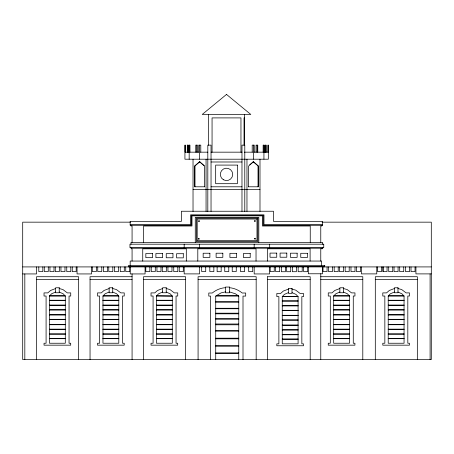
<?xml version="1.0" encoding="UTF-8"?>
<svg xmlns="http://www.w3.org/2000/svg" width="454" height="454" viewBox="0 0 454 454"><rect width="100%" height="100%" fill="white"/><g stroke="black" fill="none" stroke-linecap="round" stroke-linejoin="round"><path stroke-width="0.68" d="M151.25 267.009L151.25 271.577L155.291 271.577L155.291 266.918M397.982 292.047L401.926 293.795L404.054 296.036L404.054 343.241L388.221 343.241L388.221 296.036L390.355 293.795L394.401 292.018M59.224 292.047L63.168 293.795L65.297 296.036L65.297 343.241L49.463 343.241L49.463 296.036L51.597 293.795L55.643 292.018M112.723 292.047L116.667 293.795L118.795 296.036L118.795 343.241L102.962 343.241L102.962 296.036L105.095 293.795L109.142 292.018M166.221 292.047L170.165 293.795L172.293 296.036L172.293 343.241L156.46 343.241L156.46 296.036L158.594 293.795L162.64 292.018M343.445 292.047L347.389 293.795L349.518 296.036L349.518 343.241L333.684 343.241L333.684 296.036L335.818 293.795L339.864 292.018M204.771 186.793L194.658 186.793L194.658 166.102L199.544 161.698L204.283 165.659M194.658 166.102L199.885 161.698M249.717 164.779L253.48 161.698L258.366 166.102L258.366 186.793L248.247 186.793M253.48 161.698L248.593 166.102L248.593 186.793M215.724 359.574L215.724 296.087L221.092 292.881L225.496 291.871M288.432 292.609L284.386 294.385L282.257 296.627L282.257 343.831L298.085 343.831L298.085 296.627L295.957 294.385L292.013 292.637M55.643 288.534L50.553 290.464L47.772 292.898L44.032 292.898L44.032 296.036L46.087 296.036L46.087 343.241L44.032 343.241L44.032 345.171L70.699 345.171L70.699 343.241L69.048 343.241L69.048 296.019L70.733 296.019L70.733 292.898L67.351 292.898L62.953 289.567L59.224 288.506M109.142 288.534L104.051 290.464L101.276 292.898L97.531 292.898L97.531 296.036L99.585 296.036L99.585 343.241L97.531 343.241L97.531 345.171L124.197 345.171L124.197 343.241L122.546 343.241L122.546 296.019L124.231 296.019L124.231 292.898L120.849 292.898L116.451 289.567L112.723 288.506M162.64 288.534L157.549 290.464L154.774 292.898L151.029 292.898L151.029 296.036L153.083 296.036L153.083 343.241L151.029 343.241L151.029 345.171L177.696 345.171L177.696 343.241L176.05 343.241L176.05 296.019L177.73 296.019L177.73 292.898L174.347 292.898L169.949 289.567L166.221 288.506M288.432 289.124L283.341 291.054L280.566 293.488L276.821 293.488L276.821 296.627L278.875 296.627L278.875 343.831L276.821 343.831L276.821 345.761L303.488 345.761L303.488 343.831L301.842 343.831L301.842 296.61L303.522 296.61L303.522 293.488L300.139 293.488L295.741 290.157L292.013 289.096M339.864 288.534L334.774 290.464L331.999 292.898L328.253 292.898L328.253 296.036L330.308 296.036L330.308 343.241L328.253 343.241L328.253 345.171L354.92 345.171L354.92 343.241L353.274 343.241L353.274 296.019L354.954 296.019L354.954 292.898L351.572 292.898L347.174 289.567L343.445 288.506M394.401 288.534L389.311 290.464L386.536 292.898L382.79 292.898L382.79 296.036L384.844 296.036L384.844 343.241L382.79 343.241L382.79 345.171L409.457 345.171L409.457 343.241L407.811 343.241L407.811 296.019L409.491 296.019L409.491 292.898L406.109 292.898L401.711 289.567L397.982 288.506M225.496 287.671C220.661 287.972 215.991 289.953 212.256 293.017L208.789 293.017L208.789 296.087L210.588 296.087L210.588 359.574M244.411 117.904L244.031 117.904L244.031 145.24M198.869 152.169L185.124 152.169L185.124 145.138M200.248 152.169L207.858 152.169M211.036 152.169L241.982 152.169M244.371 152.169L252.617 152.169M253.996 152.169L268.138 152.169L268.138 145.138M211.036 161.993L241.982 161.993M253.133 161.698L258.366 166.102M211.036 186.793L241.982 186.793M193.029 189.585L259.994 189.585M130.525 222.165L22.7 222.165L22.7 359.574L431.3 359.574L431.3 222.165L322.056 222.165M130.156 224.673L190.595 224.673L190.595 214.833L263.978 214.833L263.978 224.673L322.465 224.673L322.471 225.286L263.201 225.286L263.201 215.344L191.299 215.344L191.299 225.286L130.156 225.286L130.156 221.359L181.373 221.399L181.373 211.241L273.49 211.241L273.49 221.359L322.465 221.359L322.465 225.286M22.7 266.918L431.3 266.918M22.7 273.938L36.547 273.938L36.547 266.918M431.3 273.893L415.932 273.893L415.932 266.918M132.074 276.713L90.045 276.713L90.045 359.574M267.531 276.713L310.196 276.713L310.196 359.574M320.768 276.713L362.797 276.713L362.797 359.574M36.547 279.386L78.576 279.386M90.045 279.386L132.074 279.386M143.543 279.386L185.572 279.386M198.08 279.386L256.169 279.386M267.576 279.386L310.196 279.386M320.768 279.386L362.797 279.386M375.305 279.386L417.334 279.386M216.331 295.616L238.151 295.616M49.696 295.747L65.064 295.747M103.194 295.747L118.562 295.747M156.692 295.747L172.293 296.036L156.46 296.036M333.917 295.747L349.285 295.747M388.454 295.747L403.822 295.747M49.463 296.036L65.297 296.036M102.962 296.036L118.795 296.036M333.684 296.036L349.518 296.036M388.221 296.036L404.054 296.036M215.724 296.087L238.764 296.087L238.764 359.574M49.463 300.259L65.297 300.259M102.962 300.259L118.795 300.259M156.46 300.259L172.293 300.259M333.684 300.259L349.518 300.259M388.221 300.259L404.054 300.259M49.463 300.542L65.297 300.542M102.962 300.542L118.795 300.542M156.46 300.542L172.293 300.542M333.684 300.542L349.518 300.542M388.221 300.542L404.054 300.542M282.257 300.843L298.085 300.843M282.257 301.133L298.085 301.133M215.724 301.706L238.764 301.706M215.724 302.177L238.764 302.177M49.463 305.048L65.297 305.048M102.962 305.048L118.795 305.048M156.46 305.048L172.293 305.048M333.684 305.048L349.518 305.048M388.221 305.048L404.054 305.048M49.463 305.338L65.297 305.338M102.962 305.338L118.795 305.338M156.46 305.338L172.293 305.338M333.684 305.338L349.518 305.338M388.221 305.338L404.054 305.338M282.257 305.638L298.085 305.638M282.257 305.928L298.085 305.928M215.724 308.272L238.764 308.272M215.724 308.743L238.764 308.743M49.463 309.73L65.297 309.73M102.962 309.73L118.795 309.73M156.46 309.73L172.293 309.73M333.684 309.73L349.518 309.73M388.221 309.73L404.054 309.73M49.463 310.02L65.297 310.02M102.962 310.02L118.795 310.02M156.46 310.02L172.293 310.02M333.684 310.02L349.518 310.02M388.221 310.02L404.054 310.02M282.257 310.32L298.085 310.32M282.257 310.604L298.085 310.604M215.724 313.192L238.764 313.192M215.724 313.822L238.764 313.822M49.463 314.707L65.297 314.707M102.962 314.707L118.795 314.707M156.46 314.707L172.293 314.707M333.684 314.707L349.518 314.707M388.221 314.707L404.054 314.707M49.463 314.997L65.297 314.997M102.962 314.997L118.795 314.997M156.46 314.997L172.293 314.997M333.684 314.997L349.518 314.997M388.221 314.997L404.054 314.997M282.257 315.297L298.085 315.297M282.257 315.587L298.085 315.587M215.724 318.538L238.764 318.538M215.724 319.196L238.764 319.196M49.463 319.31L65.297 319.31M102.962 319.31L118.795 319.31M156.46 319.31L172.293 319.31M333.684 319.31L349.518 319.31M388.221 319.31L404.054 319.31M49.463 319.593L65.297 319.593M102.962 319.593L118.795 319.593M156.46 319.593L172.293 319.593M333.684 319.593L349.518 319.593M388.221 319.593L404.054 319.593M282.257 319.9L298.085 319.9M282.257 320.184L298.085 320.184M215.724 324.003L238.764 324.003M49.463 324.428L65.297 324.428M102.962 324.428L118.795 324.428M156.46 324.428L172.293 324.428M333.684 324.428L349.518 324.428M388.221 324.428L404.054 324.428M49.463 324.718L65.297 324.718M102.962 324.718L118.795 324.718M156.46 324.718L172.293 324.718M333.684 324.718L349.518 324.718M388.221 324.718L404.054 324.718M215.724 324.792L238.764 324.792M282.257 325.019L298.085 325.019M282.257 325.302L298.085 325.302M49.463 329.161L65.297 329.161M102.962 329.161L118.795 329.161M156.46 329.161L172.293 329.161M333.684 329.161L349.518 329.161M388.221 329.161L404.054 329.161M49.463 329.451L65.297 329.451M102.962 329.451L118.795 329.451M156.46 329.451L172.293 329.451M333.684 329.451L349.518 329.451M388.221 329.451L404.054 329.451M282.257 329.752L298.085 329.752M282.257 330.035L298.085 330.035M215.724 330.376L238.764 330.376M215.724 331.136L238.764 331.136M49.463 333.889L65.297 333.889M102.962 333.889L118.795 333.889M156.46 333.889L172.293 333.889M333.684 333.889L349.518 333.889M388.221 333.889L404.054 333.889M49.463 334.172L65.297 334.172M102.962 334.172L118.795 334.172M156.46 334.172L172.293 334.172M333.684 334.172L349.518 334.172M388.221 334.172L404.054 334.172M282.257 334.473L298.085 334.473M282.257 334.763L298.085 334.763M215.724 338.196L238.764 338.196M49.463 338.395L65.297 338.395M102.962 338.395L118.795 338.395M156.46 338.395L172.293 338.395M333.684 338.395L349.518 338.395M388.221 338.395L404.054 338.395M49.463 338.678L65.297 338.678M102.962 338.678L118.795 338.678M156.46 338.678L172.293 338.678M333.684 338.678L349.518 338.678M388.221 338.678L404.054 338.678M215.724 338.832L238.764 338.832M282.257 338.985L298.085 338.985M282.257 339.269L298.085 339.269M215.724 345.517L238.764 345.517M215.724 346.226L238.764 346.226M215.724 352.9L238.764 352.9M215.724 353.615L238.764 353.615M229.474 287.7C234.139 288.12 238.617 290.049 242.226 293.017L245.693 293.017L245.693 296.087L243.004 296.087L243.004 359.574M229.474 291.916L235.308 293.732L238.764 296.087M199.544 161.698L204.431 166.102L204.431 186.793M430.097 273.893L430.097 359.574M417.334 359.574L417.334 276.713L375.305 276.713L375.305 359.574M415.047 266.918L415.047 271.628L411.006 271.628L411.006 266.918M409.553 266.918L409.553 271.634L405.513 271.634L405.513 266.918M403.742 266.918L403.742 271.645L399.702 271.645L399.702 266.918M398.079 266.918L398.079 271.651L394.038 271.651L394.038 266.918M392.75 266.918L392.75 271.657L388.709 271.657L388.709 266.918M387.052 266.918L387.052 271.577L383.011 271.577L383.011 266.918M383.028 266.918L383.028 271.577M381.593 266.918L381.593 271.583L377.558 271.583L377.558 266.918M376.763 266.918L376.763 273.893L361.395 273.893L361.395 266.918M360.51 266.918L360.51 271.628L356.469 271.628L356.469 266.918M355.017 266.918L355.017 271.634L350.976 271.634L350.976 266.918M349.205 266.918L349.205 271.645L345.165 271.645L345.165 266.918M343.542 266.918L343.542 271.651L339.501 271.651L339.501 266.918M338.213 266.918L338.213 271.657L334.172 271.657L334.172 266.918M332.515 266.918L332.515 271.577L328.475 271.577L328.475 266.918M327.062 266.918L327.062 271.583L323.021 271.583L323.021 266.918M324.247 266.328L324.247 266.918M322.828 247.646L322.828 248.219L130.888 248.219L130.888 247.646M322.533 244.201L322.533 242.368L131.002 242.368L131.002 244.201M322.505 266.918L322.505 273.773L308.323 273.773L308.323 266.918M322.255 248.219L322.255 248.781L320.768 248.781L320.768 261.056M321.807 225.286L321.807 226.001L320.768 226.001L320.768 242.368M321.642 265.635L321.642 261.056L130.185 261.056L130.185 265.635M320.768 273.773L320.768 359.574M310.247 242.368L310.247 226.001L262.44 226.001L262.44 215.866L191.997 215.866L191.997 226.001L143.612 226.001L143.612 242.368M310.105 261.056L310.105 248.786L267.531 248.803L267.531 261.056M307.699 266.918L307.699 271.696L303.652 271.696L303.652 266.918M302.199 266.918L302.199 271.702L298.159 271.702L298.159 266.918M296.388 266.918L296.388 271.708L292.348 271.708L292.348 266.918M290.725 266.918L290.725 271.713L286.684 271.713L286.684 266.918M285.396 266.918L285.396 271.725L281.355 271.725L281.355 266.918M279.698 266.918L279.698 271.64L275.657 271.64L275.657 266.918M274.244 266.918L274.244 271.651L270.204 271.651L270.204 266.918M269.682 244.201L269.682 247.646M269.545 266.924L269.545 273.944L254.178 273.944L254.178 266.918M267.991 152.169L267.991 145.138L268.32 145.138L268.32 159.206L184.931 159.206L184.931 145.138L185.255 145.138L185.255 152.169M267.576 276.713L267.576 359.574M266.095 152.169L266.095 145.138L265.244 145.138L265.244 152.169M265.913 145.138L265.913 152.169M264.268 152.169L264.268 145.138L263.138 145.138L263.138 152.169M263.933 145.138L263.933 159.206M259.994 159.206L259.994 211.451M258.814 242.368L258.814 217.341L195.265 217.341L195.265 242.368M258.02 166.102L258.02 186.793M257.77 152.169L257.77 145.138L256.056 145.138L256.056 152.169M257.1 145.138L257.1 152.169M256.169 359.574L256.169 276.713L198.08 276.713L198.08 359.574M256.033 261.056L256.033 248.803L197.802 248.826L197.802 261.056M254.257 152.169L254.257 145.138L252.203 145.138L252.203 152.169M254.172 244.201L254.172 247.646M253.463 145.138L253.463 159.206M252.736 266.918L252.736 271.64L248.696 271.64L248.696 266.918M246.965 159.206L246.965 211.416M244.785 211.547L244.785 145.138L241.982 145.138L241.982 211.468M244.587 266.918L244.587 271.623L240.546 271.623L240.546 266.918M244.411 114.448L244.411 145.257M240.961 152.249L240.961 117.904L212.063 117.904L212.063 152.249M236.262 266.918L236.262 271.532L232.221 271.532L232.221 266.918M228.782 266.918L228.782 271.571L224.741 271.571L224.741 266.918M221.166 266.918L221.166 271.679L217.126 271.679L217.126 266.918M213.857 266.918L213.857 271.583L209.816 271.583L209.816 266.918M211.036 211.468L211.036 145.138L207.813 145.138L207.813 211.547M208.607 114.448L208.607 145.24M206.059 159.206L206.059 211.416M205.724 266.918L205.724 271.554L201.684 271.554L201.684 266.918M200.787 152.169L200.787 145.138L198.738 145.138L198.738 152.169M199.539 244.201L199.539 247.646M199.539 266.918L199.539 273.893L184.171 273.893L184.171 266.918M199.522 145.138L199.522 159.206M197.484 152.169L197.484 145.138L195.753 145.138L195.753 152.169M196.429 145.138L196.429 152.169M194.999 166.102L194.999 186.793M193.029 159.206L193.029 211.451M189.959 152.169L189.959 145.138L188.853 145.138L188.853 152.169M189.17 145.138L189.17 159.206M188.166 152.169L188.166 145.138L187.298 145.138L187.298 152.169M187.491 145.138L187.491 152.169M186.31 261.056L186.31 248.826L142.738 248.826L142.738 261.056M185.572 359.574L185.572 276.713L143.543 276.713L143.543 359.574M184.171 244.201L184.171 247.646M183.285 266.918L183.285 271.628L179.245 271.628L179.245 266.918M177.792 266.918L177.792 271.634L173.751 271.634L173.751 266.918M171.981 266.918L171.981 271.645L167.94 271.645L167.94 266.918M166.317 266.918L166.317 271.651L162.277 271.651L162.277 266.918M160.988 266.918L160.988 271.657L156.948 271.657L156.948 266.918M149.837 266.918L149.837 271.583L145.796 271.583L145.796 266.918M145.07 266.918L145.07 273.938L130.23 273.938L130.23 266.918M132.074 242.368L132.074 226.001L131.002 226.001L131.002 225.286M132.074 261.056L132.074 248.854L131.461 248.854L131.461 248.219M132.074 273.938L132.074 359.574M129.787 266.918L129.787 271.628L125.747 271.628L125.747 266.918M128.777 266.328L128.777 266.918M124.294 266.918L124.294 271.634L120.253 271.634L120.253 266.918M118.483 266.918L118.483 271.645L114.442 271.645L114.442 266.918M112.819 266.918L112.819 271.651L108.778 271.651L108.778 266.918M107.49 266.918L107.49 271.657L103.45 271.657L103.45 266.918M101.787 266.918L101.787 271.577L97.746 271.577L97.746 266.918M96.333 266.918L96.333 271.583L92.293 271.583L92.293 266.918M91.566 266.918L91.566 273.938L77.055 273.938L77.055 266.918M78.576 359.574L78.576 276.713L36.547 276.713L36.547 359.574M76.198 266.918L76.198 271.628L72.248 271.628L72.248 266.918M70.796 266.918L70.796 271.634L66.755 271.634L66.755 266.918M64.984 266.918L64.984 271.645L60.944 271.645L60.944 266.918M59.321 266.918L59.321 271.651L55.28 271.651L55.28 266.918M53.986 266.918L53.986 271.657L49.946 271.657L49.946 266.918M48.289 266.918L48.289 271.577L44.271 271.577L44.271 266.918M42.835 266.918L42.835 271.583L38.794 271.583L38.794 266.918M24.822 273.938L24.822 359.574M198.54 221.024C199.261 223.272 200.288 219.441 198.54 221.024M198.307 238.719C199.028 240.966 200.049 237.136 198.307 238.719M254.41 220.911C255.125 223.158 256.152 219.327 254.41 220.911M254.529 238.583C255.25 240.824 256.277 236.994 254.529 238.583M282.484 296.337L282.257 296.627L298.085 296.627L282.484 296.337M226.512 94.426L202.217 114.448L250.807 114.448L226.512 94.426M237.346 165.091L215.673 165.091L215.673 183.694L237.346 183.694L237.346 165.091M257.849 218.158L196.304 218.158L196.304 241.545L257.849 241.545L257.849 218.158M256.981 219.038L197.189 219.038L197.189 240.688L256.981 240.688L256.981 219.038M323.747 244.201L129.963 244.201L129.963 247.646L323.747 247.646L323.747 244.201M276.741 253.099L270.017 253.099L270.017 257.259L276.741 257.259L276.741 253.099M286.803 253.077L280.078 253.077L280.078 257.231L286.803 257.231L286.803 253.077M222.835 253.213L216.115 253.213L216.115 257.367L222.835 257.367L222.835 253.213M297.143 253.19L290.418 253.19L290.418 257.344L297.143 257.344L297.143 253.19M209.89 253.236L203.165 253.236L203.165 257.39L209.89 257.39L209.89 253.236M236.642 253.321L229.917 253.321L229.917 257.48L236.642 257.48L236.642 253.321M307.477 253.292L300.752 253.292L300.752 257.452L307.477 257.452L307.477 253.292M162.623 253.497L155.898 253.497L155.898 257.651L162.623 257.651L162.623 253.497M250.211 253.428L243.492 253.428L243.492 257.583L250.211 257.583L250.211 253.428M152.561 253.519L145.836 253.519L145.836 257.673L152.561 257.673L152.561 253.519M172.963 253.61L166.238 253.61L166.238 257.764L172.963 257.764L172.963 253.61M183.297 253.712L176.572 253.712L176.572 257.866L183.297 257.866L183.297 253.712M324.758 265.635L128.289 265.635L128.289 266.328L324.758 266.328L324.758 265.635M229.474 287.053L225.496 287.053L225.496 292.79L229.474 292.79L229.474 287.053M59.224 287.774L55.643 287.774L55.643 292.751L59.224 292.751L59.224 287.774M112.723 287.774L109.142 287.774L109.142 292.751L112.723 292.751L112.723 287.774M166.221 287.774L162.64 287.774L162.64 292.751L166.221 292.751L166.221 287.774M343.445 287.774L339.864 287.774L339.864 292.751L343.445 292.751L343.445 287.774M397.982 287.774L394.401 287.774L394.401 292.751L397.982 292.751L397.982 287.774M292.013 288.364L288.432 288.364L288.432 293.341L292.013 293.341L292.013 288.364M223.413 179.761A6.203 6.203 0 0 0 232.709 174.393A6.203 6.203 0 0 0 223.413 169.024A6.203 6.203 0 0 0 223.413 179.761"/></g></svg>
